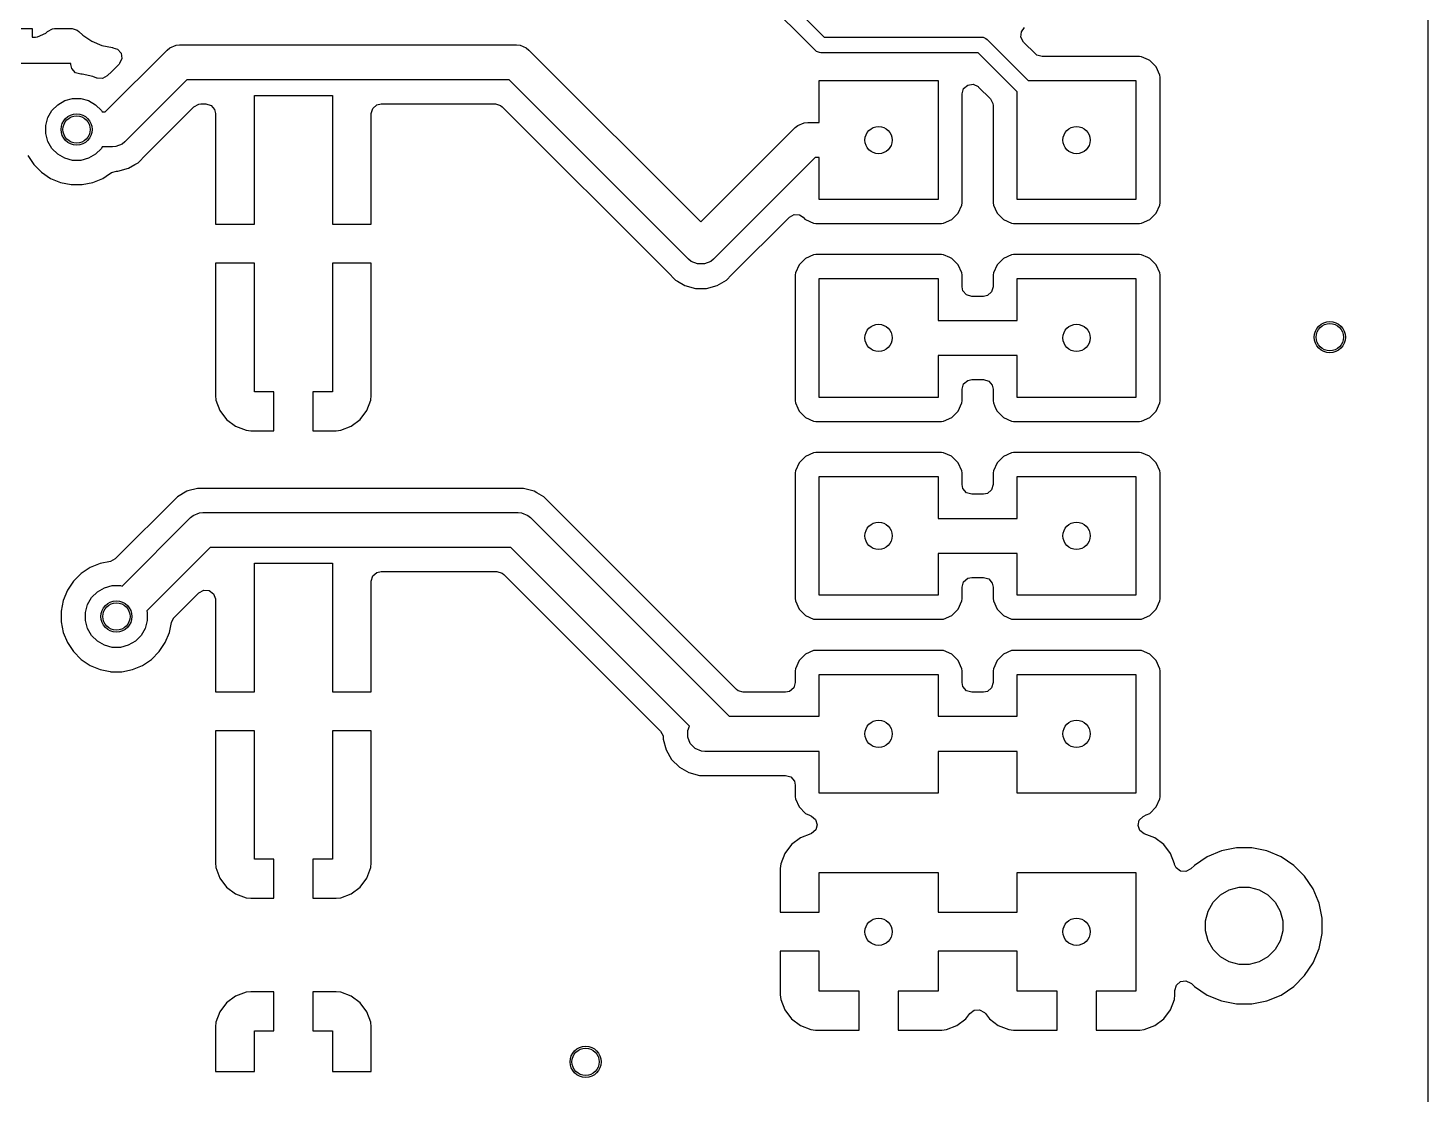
# Model space of a CAD drawing. Header units: inches. Extents: x 0.23 to 2.97, y 0.23 to 1.77.
# Drawn here: x 2.263 to 2.97, y 0.548 to 1.087 of the extents above; entities that cross this region are included whole.
import ezdxf

# ---------------------------------------------------------------- set-up
doc = ezdxf.new("R2010")
doc.units = ezdxf.units.IN
doc.header["$MEASUREMENT"] = 0
doc.layers.add('BLACK', color=250, linetype='CONTINUOUS')

msp = doc.modelspace()

# ---------------------------------------------------------------- linework, layer by layer
at = {"layer": 'BLACK', "linetype": 'CONTINUOUS'}
for p, q in [((2.97045, 1.60134), (2.97045, 0.236)), ((2.63507, 1.11223), (2.66541, 1.08189)), ((2.661, 1.07517), (2.63065, 1.10551)), ((2.20713, 1.08625), (2.2652, 1.08625)), ((2.2652, 1.08625), (2.2652, 1.08197)), ((2.26803, 1.08209), (2.27218, 1.08393)), ((2.27218, 1.08393), (2.27307, 1.08482)), ((2.27307, 1.08482), (2.27549, 1.08613)), ((2.27549, 1.08613), (2.27652, 1.08625)), ((2.27652, 1.08625), (2.28544, 1.08625)), ((2.28544, 1.08625), (2.28808, 1.08547)), ((2.28808, 1.08547), (2.28889, 1.08482)), ((2.28889, 1.08482), (2.29082, 1.08289)), ((2.29082, 1.08289), (2.29082, 1.08289)), ((2.29082, 1.08289), (2.29539, 1.07983)), ((2.76482, 1.08186), (2.76502, 1.0846)), ((2.76502, 1.0846), (2.76666, 1.0868)), ((2.2652, 1.08197), (2.26701, 1.08197)), ((2.26701, 1.08197), (2.26803, 1.08209)), ((2.26701, 1.08197), (2.26701, 1.08197)), ((2.29539, 1.07983), (2.29539, 1.07983)), ((2.29539, 1.07983), (2.29539, 1.07983)), ((2.29539, 1.07983), (2.30046, 1.07773)), ((2.30046, 1.07773), (2.30585, 1.07666)), ((2.30217, 1.04412), (2.33345, 1.0754)), ((2.30585, 1.07666), (2.30585, 1.07666)), ((2.30585, 1.07666), (2.30609, 1.07664)), ((2.30609, 1.07664), (2.30608, 1.07656)), ((2.30608, 1.07656), (2.30839, 1.07588)), ((2.30839, 1.07588), (2.31019, 1.07381)), ((2.33345, 1.0754), (2.33479, 1.0765)), ((2.33479, 1.0765), (2.33799, 1.07782)), ((2.33479, 1.0765), (2.33479, 1.0765)), ((2.33799, 1.07782), (2.33971, 1.07799)), ((2.33971, 1.07799), (2.51, 1.07799)), ((2.51, 1.07799), (2.51173, 1.07782)), ((2.51173, 1.07782), (2.51173, 1.07782)), ((2.51173, 1.07782), (2.51492, 1.0765)), ((2.51492, 1.0765), (2.51626, 1.0754)), ((2.51626, 1.0754), (2.60315, 0.98851)), ((2.66159, 1.07468), (2.661, 1.07517)), ((2.66541, 1.08189), (2.74488, 1.08189)), ((2.74488, 1.08189), (2.74565, 1.08181)), ((2.74565, 1.08181), (2.74707, 1.08123)), ((2.74707, 1.08123), (2.74767, 1.08074)), ((2.74767, 1.08074), (2.76848, 1.05992)), ((2.76614, 1.07944), (2.76482, 1.08186)), ((2.77208, 1.0735), (2.76614, 1.07944)), ((2.28488, 1.06853), (2.24502, 1.06853)), ((2.28488, 1.06804), (2.28488, 1.06853)), ((2.28532, 1.06601), (2.28488, 1.06804)), ((2.3092, 1.06833), (2.30543, 1.06455)), ((2.30944, 1.06858), (2.3092, 1.06833)), ((2.31058, 1.07108), (2.30944, 1.06858)), ((2.31019, 1.07381), (2.31058, 1.07108)), ((2.66301, 1.07409), (2.66159, 1.07468)), ((2.66378, 1.07402), (2.66301, 1.07409)), ((2.74325, 1.07402), (2.66378, 1.07402)), ((2.76291, 1.05435), (2.74325, 1.07402)), ((2.77289, 1.07284), (2.77208, 1.0735)), ((2.77553, 1.07207), (2.77289, 1.07284)), ((2.82473, 1.07207), (2.77553, 1.07207)), ((2.82574, 1.07195), (2.82473, 1.07207)), ((2.82473, 1.07207), (2.82473, 1.07207)), ((2.82922, 1.07041), (2.82574, 1.07195)), ((2.82574, 1.07195), (2.82574, 1.07195)), ((2.8299, 1.07011), (2.82922, 1.07041)), ((2.83311, 1.0669), (2.8299, 1.07011)), ((2.28713, 1.06393), (2.28532, 1.06601)), ((2.28977, 1.06316), (2.28713, 1.06393)), ((2.29048, 1.06316), (2.28977, 1.06316)), ((2.29587, 1.06208), (2.29048, 1.06316)), ((2.29048, 1.06316), (2.29048, 1.06316)), ((2.29787, 1.06125), (2.29587, 1.06208)), ((2.29587, 1.06208), (2.29587, 1.06208)), ((2.29803, 1.06119), (2.29787, 1.06125)), ((2.30078, 1.061), (2.29803, 1.06119)), ((2.30319, 1.06231), (2.30078, 1.061)), ((2.30543, 1.06455), (2.30319, 1.06231)), ((2.83494, 1.06275), (2.83311, 1.0669)), ((2.83506, 1.06173), (2.83494, 1.06275)), ((2.83506, 0.99811), (2.83506, 1.06173)), ((2.34338, 1.06028), (2.31211, 1.029)), ((2.50633, 1.06028), (2.34338, 1.06028)), ((2.59689, 0.96972), (2.50633, 1.06028)), ((2.66291, 1.03878), (2.66291, 1.05992)), ((2.66291, 1.05992), (2.72291, 1.05992)), ((2.72291, 1.05992), (2.72291, 0.99992)), ((2.73506, 1.05325), (2.73583, 1.05588)), ((2.73583, 1.05588), (2.73791, 1.05769)), ((2.73791, 1.05769), (2.74064, 1.05808)), ((2.74064, 1.05808), (2.74314, 1.05693)), ((2.74314, 1.05693), (2.74339, 1.0567)), ((2.74339, 1.0567), (2.74934, 1.05075)), ((2.76291, 0.99992), (2.76291, 1.05435)), ((2.76848, 1.05992), (2.82291, 1.05992)), ((2.82291, 1.05992), (2.82291, 0.99992)), ((2.27524, 1.04485), (2.27815, 1.04776)), ((2.27815, 1.04776), (2.28171, 1.04981)), ((2.28171, 1.04981), (2.28568, 1.05088)), ((2.28568, 1.05088), (2.28979, 1.05088)), ((2.28979, 1.05088), (2.29376, 1.04981)), ((2.29376, 1.04981), (2.29732, 1.04776)), ((2.29732, 1.04776), (2.30023, 1.04485)), ((2.34698, 1.0467), (2.3494, 1.04802)), ((2.3494, 1.04802), (2.35044, 1.04813)), ((2.35044, 1.04813), (2.35299, 1.04813)), ((2.35299, 1.04813), (2.35563, 1.04735)), ((2.35563, 1.04735), (2.35743, 1.04528)), ((2.37756, 0.9874), (2.37756, 1.05236)), ((2.37756, 1.05236), (2.41693, 1.05236)), ((2.41693, 1.05236), (2.41693, 0.9874)), ((2.43739, 1.04589), (2.43947, 1.04769)), ((2.43947, 1.04769), (2.4415, 1.04813)), ((2.4415, 1.04813), (2.49928, 1.04813)), ((2.49928, 1.04813), (2.50192, 1.04735)), ((2.50192, 1.04735), (2.50273, 1.0467)), ((2.73506, 0.99811), (2.73506, 1.05325)), ((2.74934, 1.05075), (2.75066, 1.04834)), ((2.75066, 1.04834), (2.75077, 1.0473)), ((2.75077, 1.0473), (2.75077, 0.99811)), ((2.27212, 1.03732), (2.27318, 1.04129)), ((2.27318, 1.04129), (2.27524, 1.04485)), ((2.30023, 1.04485), (2.30065, 1.04412)), ((2.30065, 1.04412), (2.30217, 1.04412)), ((2.32305, 1.02277), (2.34698, 1.0467)), ((2.35743, 1.04528), (2.35787, 1.04325)), ((2.35787, 1.04325), (2.35787, 0.9874)), ((2.43661, 1.04325), (2.43739, 1.04589)), ((2.43661, 0.9874), (2.43661, 1.04325)), ((2.50273, 1.0467), (2.58634, 0.96309)), ((2.27212, 1.03321), (2.27212, 1.03732)), ((2.27318, 1.02924), (2.27212, 1.03321)), ((2.60315, 0.98851), (2.65082, 1.03618)), ((2.65082, 1.03618), (2.65217, 1.03729)), ((2.65217, 1.03729), (2.65536, 1.03861)), ((2.65536, 1.03861), (2.65709, 1.03878)), ((2.65709, 1.03878), (2.66291, 1.03878)), ((2.27524, 1.02568), (2.27318, 1.02924)), ((2.27815, 1.02277), (2.27524, 1.02568)), ((2.30023, 1.02568), (2.29732, 1.02277)), ((2.30065, 1.0264), (2.30023, 1.02568)), ((2.30584, 1.0264), (2.30065, 1.0264)), ((2.30757, 1.02657), (2.30584, 1.0264)), ((2.31076, 1.0279), (2.30757, 1.02657)), ((2.30757, 1.02657), (2.30757, 1.02657)), ((2.31211, 1.029), (2.31076, 1.0279)), ((2.26301, 1.02205), (2.26607, 1.01748)), ((2.28171, 1.02071), (2.27815, 1.02277)), ((2.28568, 1.01965), (2.28171, 1.02071)), ((2.28979, 1.01965), (2.28568, 1.01965)), ((2.29376, 1.02071), (2.28979, 1.01965)), ((2.29732, 1.02277), (2.29376, 1.02071)), ((2.31874, 1.01845), (2.32265, 1.02237)), ((2.32265, 1.02237), (2.32305, 1.02277)), ((2.32265, 1.02237), (2.32265, 1.02237)), ((2.32305, 1.02277), (2.32305, 1.02277)), ((2.66076, 1.02106), (2.60941, 0.96972)), ((2.66291, 1.02106), (2.66076, 1.02106)), ((2.66291, 0.99992), (2.66291, 1.02106)), ((2.26607, 1.01748), (2.26607, 1.01748)), ((2.26607, 1.01748), (2.26995, 1.0136)), ((2.26995, 1.0136), (2.26995, 1.0136)), ((2.26995, 1.0136), (2.27452, 1.01054)), ((2.30095, 1.01054), (2.30268, 1.0117)), ((2.30268, 1.0117), (2.30527, 1.01344)), ((2.30527, 1.01344), (2.3079, 1.01426)), ((2.3079, 1.01426), (2.30799, 1.01426)), ((2.30799, 1.01426), (2.30861, 1.01426)), ((2.30861, 1.01426), (2.31395, 1.01569)), ((2.30861, 1.01426), (2.30861, 1.01426)), ((2.31395, 1.01569), (2.31705, 1.01748)), ((2.31705, 1.01748), (2.31874, 1.01845)), ((2.27452, 1.01054), (2.27452, 1.01054)), ((2.27452, 1.01054), (2.27452, 1.01054)), ((2.27452, 1.01054), (2.2796, 1.00844)), ((2.2796, 1.00844), (2.28499, 1.00737)), ((2.28499, 1.00737), (2.28499, 1.00737)), ((2.28499, 1.00737), (2.28499, 1.00737)), ((2.28499, 1.00737), (2.29048, 1.00737)), ((2.29048, 1.00737), (2.29587, 1.00844)), ((2.29048, 1.00737), (2.29048, 1.00737)), ((2.29587, 1.00844), (2.30095, 1.01054)), ((2.72291, 0.99992), (2.66291, 0.99992)), ((2.73494, 0.99709), (2.73506, 0.99811)), ((2.75077, 0.99811), (2.75089, 0.99709)), ((2.82291, 0.99992), (2.76291, 0.99992)), ((2.83494, 0.99709), (2.83506, 0.99811)), ((2.6186, 0.96173), (2.64781, 0.99094)), ((2.64781, 0.99094), (2.65023, 0.99226)), ((2.65023, 0.99226), (2.65297, 0.99206)), ((2.65297, 0.99206), (2.65472, 0.99094)), ((2.65472, 0.99094), (2.65564, 0.99001)), ((2.7299, 0.98973), (2.73311, 0.99294)), ((2.73311, 0.99294), (2.73494, 0.99709)), ((2.75089, 0.99709), (2.75176, 0.99512)), ((2.75176, 0.99512), (2.75272, 0.99294)), ((2.75272, 0.99294), (2.75593, 0.98973)), ((2.8299, 0.98973), (2.83311, 0.99294)), ((2.83311, 0.99294), (2.83494, 0.99709)), ((2.35787, 0.9874), (2.37756, 0.9874)), ((2.41693, 0.9874), (2.43661, 0.9874)), ((2.65564, 0.99001), (2.65593, 0.98973)), ((2.65593, 0.98973), (2.66008, 0.98789)), ((2.66008, 0.98789), (2.66008, 0.98789)), ((2.66008, 0.98789), (2.66008, 0.98789)), ((2.66008, 0.98789), (2.6611, 0.98778)), ((2.6611, 0.98778), (2.6611, 0.98778)), ((2.6611, 0.98778), (2.72473, 0.98778)), ((2.72473, 0.98778), (2.72574, 0.98789)), ((2.72473, 0.98778), (2.72473, 0.98778)), ((2.72574, 0.98789), (2.7299, 0.98973)), ((2.75593, 0.98973), (2.76008, 0.98789)), ((2.76008, 0.98789), (2.76008, 0.98789)), ((2.76008, 0.98789), (2.76008, 0.98789)), ((2.76008, 0.98789), (2.7611, 0.98778)), ((2.7611, 0.98778), (2.7611, 0.98778)), ((2.7611, 0.98778), (2.82473, 0.98778)), ((2.82473, 0.98778), (2.82574, 0.98789)), ((2.82473, 0.98778), (2.82473, 0.98778)), ((2.82574, 0.98789), (2.8299, 0.98973)), ((2.59823, 0.96862), (2.59689, 0.96972)), ((2.60941, 0.96972), (2.60807, 0.96862)), ((2.65593, 0.97011), (2.65272, 0.9669)), ((2.66008, 0.97195), (2.65593, 0.97011)), ((2.6611, 0.97207), (2.66008, 0.97195)), ((2.72473, 0.97207), (2.6611, 0.97207)), ((2.6611, 0.97207), (2.6611, 0.97207)), ((2.72574, 0.97195), (2.72473, 0.97207)), ((2.72473, 0.97207), (2.72473, 0.97207)), ((2.72894, 0.97054), (2.72574, 0.97195)), ((2.72574, 0.97195), (2.72574, 0.97195)), ((2.7299, 0.97011), (2.72894, 0.97054)), ((2.73311, 0.9669), (2.7299, 0.97011)), ((2.75593, 0.97011), (2.75272, 0.9669)), ((2.76008, 0.97195), (2.75593, 0.97011)), ((2.7611, 0.97207), (2.76008, 0.97195)), ((2.82473, 0.97207), (2.7611, 0.97207)), ((2.7611, 0.97207), (2.7611, 0.97207)), ((2.82574, 0.97195), (2.82473, 0.97207)), ((2.82473, 0.97207), (2.82473, 0.97207)), ((2.82894, 0.97054), (2.82574, 0.97195)), ((2.82574, 0.97195), (2.82574, 0.97195)), ((2.8299, 0.97011), (2.82894, 0.97054)), ((2.83311, 0.9669), (2.8299, 0.97011)), ((2.37756, 0.96772), (2.35787, 0.96772)), ((2.35787, 0.96772), (2.35787, 0.90087)), ((2.37756, 0.90276), (2.37756, 0.96772)), ((2.43661, 0.96772), (2.41693, 0.96772)), ((2.41693, 0.96772), (2.41693, 0.90276)), ((2.43661, 0.90087), (2.43661, 0.96772)), ((2.58634, 0.96309), (2.59025, 0.95918)), ((2.60142, 0.9673), (2.59823, 0.96862)), ((2.59823, 0.96862), (2.59823, 0.96862)), ((2.60488, 0.9673), (2.60142, 0.9673)), ((2.60807, 0.96862), (2.60488, 0.9673)), ((2.65089, 0.96275), (2.65077, 0.96173)), ((2.65272, 0.9669), (2.65089, 0.96275)), ((2.73494, 0.96275), (2.73311, 0.9669)), ((2.73506, 0.96173), (2.73494, 0.96275)), ((2.75089, 0.96275), (2.75077, 0.96173)), ((2.75272, 0.9669), (2.75089, 0.96275)), ((2.83494, 0.96275), (2.83311, 0.9669)), ((2.83506, 0.96173), (2.83494, 0.96275)), ((2.59025, 0.95918), (2.59137, 0.95853)), ((2.59137, 0.95853), (2.59504, 0.95641)), ((2.59504, 0.95641), (2.60038, 0.95498)), ((2.60038, 0.95498), (2.60038, 0.95498)), ((2.60038, 0.95498), (2.60591, 0.95498)), ((2.60591, 0.95498), (2.61126, 0.95641)), ((2.60591, 0.95498), (2.60591, 0.95498)), ((2.61126, 0.95641), (2.61605, 0.95918)), ((2.61605, 0.95918), (2.6186, 0.96173)), ((2.65077, 0.96173), (2.65077, 0.89811)), ((2.66291, 0.89992), (2.66291, 0.95992)), ((2.66291, 0.95992), (2.72291, 0.95992)), ((2.72291, 0.95992), (2.72291, 0.93878)), ((2.73506, 0.95581), (2.73506, 0.96173)), ((2.73506, 0.96173), (2.73506, 0.96173)), ((2.7355, 0.95378), (2.73506, 0.95581)), ((2.75077, 0.95581), (2.74999, 0.95317)), ((2.75077, 0.96173), (2.75077, 0.95581)), ((2.76291, 0.93878), (2.76291, 0.95992)), ((2.76291, 0.95992), (2.82291, 0.95992)), ((2.82291, 0.95992), (2.82291, 0.89992)), ((2.83506, 0.89811), (2.83506, 0.96173)), ((2.7373, 0.9517), (2.7355, 0.95378)), ((2.73994, 0.95093), (2.7373, 0.9517)), ((2.74589, 0.95093), (2.73994, 0.95093)), ((2.74791, 0.95137), (2.74589, 0.95093)), ((2.74999, 0.95317), (2.74791, 0.95137)), ((2.72291, 0.93878), (2.76291, 0.93878)), ((2.76291, 0.92106), (2.72291, 0.92106)), ((2.72291, 0.92106), (2.72291, 0.89992)), ((2.76291, 0.89992), (2.76291, 0.92106)), ((2.73506, 0.90404), (2.73583, 0.90667)), ((2.73583, 0.90667), (2.73791, 0.90848)), ((2.73791, 0.90848), (2.73994, 0.90892)), ((2.73994, 0.90892), (2.74589, 0.90892)), ((2.74589, 0.90892), (2.74853, 0.90814)), ((2.74853, 0.90814), (2.75033, 0.90606)), ((2.75033, 0.90606), (2.75077, 0.90404)), ((2.35787, 0.90087), (2.35813, 0.89853)), ((2.35813, 0.89853), (2.35813, 0.89853)), ((2.35813, 0.89853), (2.3601, 0.89322)), ((2.3874, 0.90276), (2.37756, 0.90276)), ((2.3874, 0.88307), (2.3874, 0.90276)), ((2.41693, 0.90276), (2.40709, 0.90276)), ((2.40709, 0.90276), (2.40709, 0.88307)), ((2.43438, 0.89322), (2.43636, 0.89853)), ((2.43636, 0.89853), (2.43661, 0.90087)), ((2.43636, 0.89853), (2.43636, 0.89853)), ((2.43661, 0.90087), (2.43661, 0.90087)), ((2.72291, 0.89992), (2.66291, 0.89992)), ((2.73506, 0.89811), (2.73506, 0.90404)), ((2.75077, 0.90404), (2.75077, 0.89811)), ((2.82291, 0.89992), (2.76291, 0.89992)), ((2.3601, 0.89322), (2.3601, 0.89322)), ((2.3601, 0.89322), (2.3635, 0.88869)), ((2.43099, 0.88869), (2.43438, 0.89322)), ((2.43438, 0.89322), (2.43438, 0.89322)), ((2.65077, 0.89811), (2.65089, 0.89709)), ((2.65089, 0.89709), (2.65202, 0.89452)), ((2.65202, 0.89452), (2.65272, 0.89294)), ((2.65272, 0.89294), (2.65593, 0.88973)), ((2.7299, 0.88973), (2.73311, 0.89294)), ((2.73311, 0.89294), (2.73494, 0.89709)), ((2.73494, 0.89709), (2.73506, 0.89811)), ((2.75077, 0.89811), (2.75089, 0.89709)), ((2.75089, 0.89709), (2.75202, 0.89452)), ((2.75202, 0.89452), (2.75272, 0.89294)), ((2.75272, 0.89294), (2.75593, 0.88973)), ((2.8299, 0.88973), (2.83311, 0.89294)), ((2.83311, 0.89294), (2.83494, 0.89709)), ((2.83494, 0.89709), (2.83506, 0.89811)), ((2.3635, 0.88869), (2.3635, 0.88869)), ((2.3635, 0.88869), (2.36803, 0.8853)), ((2.36803, 0.8853), (2.36803, 0.8853)), ((2.36803, 0.8853), (2.37333, 0.88332)), ((2.42116, 0.88332), (2.42646, 0.8853)), ((2.42646, 0.8853), (2.43099, 0.88869)), ((2.42646, 0.8853), (2.42646, 0.8853)), ((2.43099, 0.88869), (2.43099, 0.88869)), ((2.65593, 0.88973), (2.66008, 0.88789)), ((2.66008, 0.88789), (2.66008, 0.88789)), ((2.66008, 0.88789), (2.66008, 0.88789)), ((2.66008, 0.88789), (2.6611, 0.88778)), ((2.6611, 0.88778), (2.6611, 0.88778)), ((2.6611, 0.88778), (2.72473, 0.88778)), ((2.72473, 0.88778), (2.72574, 0.88789)), ((2.72473, 0.88778), (2.72473, 0.88778)), ((2.72574, 0.88789), (2.7299, 0.88973)), ((2.75593, 0.88973), (2.76008, 0.88789)), ((2.76008, 0.88789), (2.76008, 0.88789)), ((2.76008, 0.88789), (2.76008, 0.88789)), ((2.76008, 0.88789), (2.7611, 0.88778)), ((2.7611, 0.88778), (2.7611, 0.88778)), ((2.7611, 0.88778), (2.82473, 0.88778)), ((2.82473, 0.88778), (2.82574, 0.88789)), ((2.82473, 0.88778), (2.82473, 0.88778)), ((2.82574, 0.88789), (2.8299, 0.88973)), ((2.37333, 0.88332), (2.37333, 0.88332)), ((2.37333, 0.88332), (2.37568, 0.88307)), ((2.37568, 0.88307), (2.37568, 0.88307)), ((2.37568, 0.88307), (2.3874, 0.88307)), ((2.40709, 0.88307), (2.41881, 0.88307)), ((2.41881, 0.88307), (2.42116, 0.88332)), ((2.41881, 0.88307), (2.41881, 0.88307)), ((2.42116, 0.88332), (2.42116, 0.88332)), ((2.65593, 0.87011), (2.65272, 0.8669)), ((2.66008, 0.87195), (2.65593, 0.87011)), ((2.6611, 0.87207), (2.66008, 0.87195)), ((2.72473, 0.87207), (2.6611, 0.87207)), ((2.6611, 0.87207), (2.6611, 0.87207)), ((2.72574, 0.87195), (2.72473, 0.87207)), ((2.72473, 0.87207), (2.72473, 0.87207)), ((2.72971, 0.8702), (2.72574, 0.87195)), ((2.72574, 0.87195), (2.72574, 0.87195)), ((2.7299, 0.87011), (2.72971, 0.8702)), ((2.73311, 0.8669), (2.7299, 0.87011)), ((2.75593, 0.87011), (2.75272, 0.8669)), ((2.76008, 0.87195), (2.75593, 0.87011)), ((2.7611, 0.87207), (2.76008, 0.87195)), ((2.82473, 0.87207), (2.7611, 0.87207)), ((2.7611, 0.87207), (2.7611, 0.87207)), ((2.82574, 0.87195), (2.82473, 0.87207)), ((2.82473, 0.87207), (2.82473, 0.87207)), ((2.82971, 0.8702), (2.82574, 0.87195)), ((2.82574, 0.87195), (2.82574, 0.87195)), ((2.8299, 0.87011), (2.82971, 0.8702)), ((2.83311, 0.8669), (2.8299, 0.87011)), ((2.65272, 0.8669), (2.65089, 0.86275)), ((2.73494, 0.86275), (2.73311, 0.8669)), ((2.75272, 0.8669), (2.75089, 0.86275)), ((2.83494, 0.86275), (2.83311, 0.8669)), ((2.65089, 0.86275), (2.65077, 0.86173)), ((2.65077, 0.86173), (2.65077, 0.79811)), ((2.66291, 0.79992), (2.66291, 0.85992)), ((2.66291, 0.85992), (2.72291, 0.85992)), ((2.72291, 0.85992), (2.72291, 0.83878)), ((2.73506, 0.86173), (2.73494, 0.86275)), ((2.73506, 0.85581), (2.73506, 0.86173)), ((2.73506, 0.86173), (2.73506, 0.86173)), ((2.75089, 0.86275), (2.75077, 0.86173)), ((2.75077, 0.86173), (2.75077, 0.85581)), ((2.76291, 0.83878), (2.76291, 0.85992)), ((2.76291, 0.85992), (2.82291, 0.85992)), ((2.82291, 0.85992), (2.82291, 0.79992)), ((2.83506, 0.86173), (2.83494, 0.86275)), ((2.83506, 0.79811), (2.83506, 0.86173)), ((2.33863, 0.84972), (2.30728, 0.81837)), ((2.34342, 0.85249), (2.33863, 0.84972)), ((2.33863, 0.84972), (2.33863, 0.84972)), ((2.34388, 0.85261), (2.34342, 0.85249)), ((2.34342, 0.85249), (2.34342, 0.85249)), ((2.34876, 0.85392), (2.34388, 0.85261)), ((2.34388, 0.85261), (2.34388, 0.85261)), ((2.35429, 0.85392), (2.34876, 0.85392)), ((2.35459, 0.85392), (2.35429, 0.85392)), ((2.50772, 0.85392), (2.35459, 0.85392)), ((2.35459, 0.85392), (2.35459, 0.85392)), ((2.50802, 0.85392), (2.50772, 0.85392)), ((2.50772, 0.85392), (2.50772, 0.85392)), ((2.51355, 0.85392), (2.50802, 0.85392)), ((2.51622, 0.8532), (2.51355, 0.85392)), ((2.51889, 0.85249), (2.51622, 0.8532)), ((2.52021, 0.85172), (2.51889, 0.85249)), ((2.51889, 0.85249), (2.51889, 0.85249)), ((2.52021, 0.85172), (2.52021, 0.85172)), ((2.52368, 0.84972), (2.52021, 0.85172)), ((2.52787, 0.84553), (2.52368, 0.84972)), ((2.52368, 0.84972), (2.52368, 0.84972)), ((2.7355, 0.85378), (2.73506, 0.85581)), ((2.7373, 0.8517), (2.7355, 0.85378)), ((2.73994, 0.85093), (2.7373, 0.8517)), ((2.74589, 0.85093), (2.73994, 0.85093)), ((2.74791, 0.85137), (2.74589, 0.85093)), ((2.74999, 0.85317), (2.74791, 0.85137)), ((2.75077, 0.85581), (2.74999, 0.85317)), ((2.3498, 0.8416), (2.35153, 0.84177)), ((2.35153, 0.84177), (2.51079, 0.84177)), ((2.51079, 0.84177), (2.51252, 0.8416)), ((2.62105, 0.75236), (2.52787, 0.84553)), ((2.52787, 0.84553), (2.52787, 0.84553)), ((2.31068, 0.80459), (2.34526, 0.83918)), ((2.34526, 0.83918), (2.3466, 0.84028)), ((2.3466, 0.84028), (2.3498, 0.8416)), ((2.3498, 0.8416), (2.3498, 0.8416)), ((2.51252, 0.8416), (2.51252, 0.8416)), ((2.51252, 0.8416), (2.51571, 0.84028)), ((2.51571, 0.84028), (2.51705, 0.83918)), ((2.51705, 0.83918), (2.61745, 0.73878)), ((2.72291, 0.83878), (2.76291, 0.83878)), ((2.35519, 0.82406), (2.32321, 0.79207)), ((2.50712, 0.82406), (2.35519, 0.82406)), ((2.59734, 0.73384), (2.50712, 0.82406)), ((2.76291, 0.82106), (2.72291, 0.82106)), ((2.72291, 0.82106), (2.72291, 0.79992)), ((2.76291, 0.79992), (2.76291, 0.82106)), ((2.2946, 0.81392), (2.29003, 0.81087)), ((2.29968, 0.81602), (2.2946, 0.81392)), ((2.2946, 0.81392), (2.2946, 0.81392)), ((2.30478, 0.81704), (2.29968, 0.81602)), ((2.29968, 0.81602), (2.29968, 0.81602)), ((2.30487, 0.81705), (2.30478, 0.81704)), ((2.30728, 0.81837), (2.30487, 0.81705)), ((2.37756, 0.75118), (2.37756, 0.81614)), ((2.37756, 0.81614), (2.41693, 0.81614)), ((2.41693, 0.81614), (2.41693, 0.75118)), ((2.28614, 0.80698), (2.28309, 0.80241)), ((2.28615, 0.80698), (2.28614, 0.80698)), ((2.29003, 0.81087), (2.28615, 0.80698)), ((2.29003, 0.81087), (2.29003, 0.81087)), ((2.43661, 0.80703), (2.43739, 0.80967)), ((2.43661, 0.75118), (2.43661, 0.80703)), ((2.43739, 0.80967), (2.43947, 0.81147)), ((2.43947, 0.81147), (2.4415, 0.81191)), ((2.4415, 0.81191), (2.50007, 0.81191)), ((2.50007, 0.81191), (2.5027, 0.81113)), ((2.5027, 0.81113), (2.50352, 0.81048)), ((2.50352, 0.81048), (2.58268, 0.73131)), ((2.73506, 0.80404), (2.73583, 0.80667)), ((2.73583, 0.80667), (2.73791, 0.80848)), ((2.73791, 0.80848), (2.73994, 0.80892)), ((2.73994, 0.80892), (2.74589, 0.80892)), ((2.74589, 0.80892), (2.74853, 0.80814)), ((2.74853, 0.80814), (2.75033, 0.80606)), ((2.28309, 0.80241), (2.28099, 0.79734)), ((2.28309, 0.80241), (2.28309, 0.80241)), ((2.29532, 0.79879), (2.29822, 0.80169)), ((2.29822, 0.80169), (2.30178, 0.80375)), ((2.30178, 0.80375), (2.30576, 0.80481)), ((2.30576, 0.80481), (2.30987, 0.80481)), ((2.30987, 0.80481), (2.31068, 0.80459)), ((2.33698, 0.78867), (2.34954, 0.80122)), ((2.34954, 0.80122), (2.35195, 0.80254)), ((2.35195, 0.80254), (2.3547, 0.80235)), ((2.3547, 0.80235), (2.3569, 0.8007)), ((2.3569, 0.8007), (2.35786, 0.79812)), ((2.72291, 0.79992), (2.66291, 0.79992)), ((2.73506, 0.79811), (2.73506, 0.80404)), ((2.75033, 0.80606), (2.75077, 0.80404)), ((2.75077, 0.80404), (2.75077, 0.79811)), ((2.82291, 0.79992), (2.76291, 0.79992)), ((2.28099, 0.79734), (2.27992, 0.79195)), ((2.28099, 0.79734), (2.28099, 0.79734)), ((2.2922, 0.79125), (2.29326, 0.79523)), ((2.29326, 0.79523), (2.29532, 0.79879)), ((2.35786, 0.79812), (2.35787, 0.79777)), ((2.35787, 0.79777), (2.35787, 0.75118)), ((2.65077, 0.79811), (2.65086, 0.79734)), ((2.65086, 0.79734), (2.65089, 0.79709)), ((2.65089, 0.79709), (2.65272, 0.79294)), ((2.65272, 0.79294), (2.65593, 0.78973)), ((2.7299, 0.78973), (2.73311, 0.79294)), ((2.73311, 0.79294), (2.73494, 0.79709)), ((2.73494, 0.79709), (2.73506, 0.79811)), ((2.75077, 0.79811), (2.75086, 0.79734)), ((2.75086, 0.79734), (2.75089, 0.79709)), ((2.75089, 0.79709), (2.75272, 0.79294)), ((2.75272, 0.79294), (2.75593, 0.78973)), ((2.8299, 0.78973), (2.83311, 0.79294)), ((2.83311, 0.79294), (2.83494, 0.79709)), ((2.83494, 0.79709), (2.83506, 0.79811)), ((2.27992, 0.79195), (2.27992, 0.78645)), ((2.27992, 0.78645), (2.28099, 0.78106)), ((2.2922, 0.78714), (2.2922, 0.79125)), ((2.29326, 0.78317), (2.2922, 0.78714)), ((2.32342, 0.78714), (2.32236, 0.78317)), ((2.32321, 0.79207), (2.32342, 0.79125)), ((2.32342, 0.79125), (2.32342, 0.78714)), ((2.33463, 0.78106), (2.33565, 0.78617)), ((2.33565, 0.78617), (2.33692, 0.78861)), ((2.33692, 0.78861), (2.33698, 0.78867)), ((2.65593, 0.78973), (2.66008, 0.78789)), ((2.66008, 0.78789), (2.66008, 0.78789)), ((2.66008, 0.78789), (2.66008, 0.78789)), ((2.66008, 0.78789), (2.6611, 0.78778)), ((2.6611, 0.78778), (2.6611, 0.78778)), ((2.6611, 0.78778), (2.72473, 0.78778)), ((2.72473, 0.78778), (2.72574, 0.78789)), ((2.72473, 0.78778), (2.72473, 0.78778)), ((2.72574, 0.78789), (2.7299, 0.78973)), ((2.75593, 0.78973), (2.76008, 0.78789)), ((2.76008, 0.78789), (2.76008, 0.78789)), ((2.76008, 0.78789), (2.76008, 0.78789)), ((2.76008, 0.78789), (2.7611, 0.78778)), ((2.7611, 0.78778), (2.7611, 0.78778)), ((2.7611, 0.78778), (2.82473, 0.78778)), ((2.82473, 0.78778), (2.82574, 0.78789)), ((2.82473, 0.78778), (2.82473, 0.78778)), ((2.82574, 0.78789), (2.8299, 0.78973)), ((2.28099, 0.78106), (2.28099, 0.78106)), ((2.28099, 0.78106), (2.28309, 0.77599)), ((2.29532, 0.77961), (2.29326, 0.78317)), ((2.29822, 0.77671), (2.29532, 0.77961)), ((2.32031, 0.77961), (2.3174, 0.77671)), ((2.32236, 0.78317), (2.32031, 0.77961)), ((2.33253, 0.77599), (2.33463, 0.78106)), ((2.28309, 0.77599), (2.28309, 0.77599)), ((2.28309, 0.77599), (2.28614, 0.77142)), ((2.28614, 0.77142), (2.28615, 0.77142)), ((2.28615, 0.77142), (2.29003, 0.76753)), ((2.30178, 0.77465), (2.29822, 0.77671)), ((2.30576, 0.77359), (2.30178, 0.77465)), ((2.30987, 0.77359), (2.30576, 0.77359)), ((2.31384, 0.77465), (2.30987, 0.77359)), ((2.3174, 0.77671), (2.31384, 0.77465)), ((2.32559, 0.76753), (2.32948, 0.77142)), ((2.32948, 0.77142), (2.33253, 0.77599)), ((2.66008, 0.77195), (2.65593, 0.77011)), ((2.6611, 0.77207), (2.66008, 0.77195)), ((2.72473, 0.77207), (2.6611, 0.77207)), ((2.6611, 0.77207), (2.6611, 0.77207)), ((2.72574, 0.77195), (2.72473, 0.77207)), ((2.72473, 0.77207), (2.72473, 0.77207)), ((2.7299, 0.77011), (2.72574, 0.77195)), ((2.72574, 0.77195), (2.72574, 0.77195)), ((2.76008, 0.77195), (2.75593, 0.77011)), ((2.7611, 0.77207), (2.76008, 0.77195)), ((2.82473, 0.77207), (2.7611, 0.77207)), ((2.7611, 0.77207), (2.7611, 0.77207)), ((2.82574, 0.77195), (2.82473, 0.77207)), ((2.82473, 0.77207), (2.82473, 0.77207)), ((2.8299, 0.77011), (2.82574, 0.77195)), ((2.82574, 0.77195), (2.82574, 0.77195)), ((2.29003, 0.76753), (2.29003, 0.76753)), ((2.29003, 0.76753), (2.2946, 0.76448)), ((2.2946, 0.76448), (2.2946, 0.76448)), ((2.2946, 0.76448), (2.2946, 0.76448)), ((2.2946, 0.76448), (2.29968, 0.76238)), ((2.31595, 0.76238), (2.32102, 0.76448)), ((2.32102, 0.76448), (2.32559, 0.76753)), ((2.65272, 0.7669), (2.65089, 0.76275)), ((2.65593, 0.77011), (2.65272, 0.7669)), ((2.73311, 0.7669), (2.7299, 0.77011)), ((2.73494, 0.76275), (2.73311, 0.7669)), ((2.75272, 0.7669), (2.75089, 0.76275)), ((2.75593, 0.77011), (2.75272, 0.7669)), ((2.83311, 0.7669), (2.8299, 0.77011)), ((2.83494, 0.76275), (2.83311, 0.7669)), ((2.29968, 0.76238), (2.30472, 0.76137)), ((2.30472, 0.76137), (2.30506, 0.76131)), ((2.30506, 0.76131), (2.30506, 0.76131)), ((2.30506, 0.76131), (2.30506, 0.76131)), ((2.30506, 0.76131), (2.31056, 0.76131)), ((2.31056, 0.76131), (2.31595, 0.76238)), ((2.31056, 0.76131), (2.31056, 0.76131)), ((2.65089, 0.76275), (2.65077, 0.76173)), ((2.65077, 0.76173), (2.65077, 0.75581)), ((2.66291, 0.73878), (2.66291, 0.75992)), ((2.66291, 0.75992), (2.72291, 0.75992)), ((2.72291, 0.75992), (2.72291, 0.73878)), ((2.73506, 0.76173), (2.73494, 0.76275)), ((2.73506, 0.75581), (2.73506, 0.76173)), ((2.73506, 0.76173), (2.73506, 0.76173)), ((2.75089, 0.76275), (2.75077, 0.76173)), ((2.75077, 0.76173), (2.75077, 0.75581)), ((2.76291, 0.73878), (2.76291, 0.75992)), ((2.76291, 0.75992), (2.82291, 0.75992)), ((2.82291, 0.75992), (2.82291, 0.69992)), ((2.83506, 0.76173), (2.83494, 0.76275)), ((2.83506, 0.69811), (2.83506, 0.76173)), ((2.35787, 0.75118), (2.37756, 0.75118)), ((2.41693, 0.75118), (2.43661, 0.75118)), ((2.62186, 0.7517), (2.62105, 0.75236)), ((2.6245, 0.75093), (2.62186, 0.7517)), ((2.64589, 0.75093), (2.6245, 0.75093)), ((2.64791, 0.75137), (2.64589, 0.75093)), ((2.64999, 0.75317), (2.64791, 0.75137)), ((2.65077, 0.75581), (2.64999, 0.75317)), ((2.7355, 0.75378), (2.73506, 0.75581)), ((2.7373, 0.7517), (2.7355, 0.75378)), ((2.73994, 0.75093), (2.7373, 0.7517)), ((2.74589, 0.75093), (2.73994, 0.75093)), ((2.74791, 0.75137), (2.74589, 0.75093)), ((2.74999, 0.75317), (2.74791, 0.75137)), ((2.75077, 0.75581), (2.74999, 0.75317)), ((2.61745, 0.73878), (2.66291, 0.73878)), ((2.72291, 0.73878), (2.76291, 0.73878)), ((2.37756, 0.7315), (2.35787, 0.7315)), ((2.35787, 0.7315), (2.35787, 0.66465)), ((2.37756, 0.66654), (2.37756, 0.7315)), ((2.43661, 0.7315), (2.41693, 0.7315)), ((2.41693, 0.7315), (2.41693, 0.66654)), ((2.43661, 0.66465), (2.43661, 0.7315)), ((2.58268, 0.73131), (2.584, 0.7289)), ((2.584, 0.7289), (2.58411, 0.72786)), ((2.59643, 0.73165), (2.59734, 0.73384)), ((2.59643, 0.72819), (2.59643, 0.73165)), ((2.58411, 0.72786), (2.58411, 0.72716)), ((2.58411, 0.72716), (2.58555, 0.72181)), ((2.58555, 0.72181), (2.58831, 0.71702)), ((2.59775, 0.725), (2.59643, 0.72819)), ((2.6002, 0.72256), (2.59775, 0.725)), ((2.60339, 0.72123), (2.6002, 0.72256)), ((2.58831, 0.71702), (2.59222, 0.71311)), ((2.60512, 0.72106), (2.60339, 0.72123)), ((2.61378, 0.72106), (2.60512, 0.72106)), ((2.66291, 0.72106), (2.61378, 0.72106)), ((2.66291, 0.69992), (2.66291, 0.72106)), ((2.76291, 0.72106), (2.72291, 0.72106)), ((2.72291, 0.72106), (2.72291, 0.69992)), ((2.76291, 0.69992), (2.76291, 0.72106)), ((2.59222, 0.71311), (2.59701, 0.71035)), ((2.59701, 0.71035), (2.60235, 0.70892)), ((2.60235, 0.70892), (2.61071, 0.70892)), ((2.61071, 0.70892), (2.61072, 0.70892)), ((2.61072, 0.70892), (2.61101, 0.70892)), ((2.61101, 0.70892), (2.61684, 0.70892)), ((2.61684, 0.70892), (2.61684, 0.70892)), ((2.61684, 0.70892), (2.64589, 0.70892)), ((2.64589, 0.70892), (2.64853, 0.70814)), ((2.64853, 0.70814), (2.65033, 0.70606)), ((2.65033, 0.70606), (2.65077, 0.70404)), ((2.65077, 0.70404), (2.65077, 0.69811)), ((2.65077, 0.69811), (2.65089, 0.69709)), ((2.65089, 0.69709), (2.65272, 0.69294)), ((2.72291, 0.69992), (2.66291, 0.69992)), ((2.82291, 0.69992), (2.76291, 0.69992)), ((2.83311, 0.69294), (2.83494, 0.69709)), ((2.83494, 0.69709), (2.83506, 0.69811)), ((2.65272, 0.69294), (2.65593, 0.68973)), ((2.65593, 0.68973), (2.65791, 0.68885)), ((2.65791, 0.68885), (2.65895, 0.68839)), ((2.65895, 0.68839), (2.66105, 0.68662)), ((2.66105, 0.68662), (2.66186, 0.68399)), ((2.82398, 0.68358), (2.82456, 0.68627)), ((2.82456, 0.68627), (2.82651, 0.68821)), ((2.82651, 0.68821), (2.82688, 0.68839)), ((2.82688, 0.68839), (2.82808, 0.68893)), ((2.82808, 0.68893), (2.8299, 0.68973)), ((2.8299, 0.68973), (2.83311, 0.69294)), ((2.65868, 0.67935), (2.65338, 0.67738)), ((2.65906, 0.67951), (2.65868, 0.67935)), ((2.66112, 0.68134), (2.65906, 0.67951)), ((2.66186, 0.68399), (2.66112, 0.68134)), ((2.82494, 0.681), (2.82398, 0.68358)), ((2.82714, 0.67935), (2.82494, 0.681)), ((2.83244, 0.67738), (2.82714, 0.67935)), ((2.64885, 0.67398), (2.64546, 0.66945)), ((2.65338, 0.67738), (2.64885, 0.67398)), ((2.64885, 0.67398), (2.64885, 0.67398)), ((2.65338, 0.67738), (2.65338, 0.67738)), ((2.83698, 0.67398), (2.83244, 0.67738)), ((2.83244, 0.67738), (2.83244, 0.67738)), ((2.84037, 0.66945), (2.83698, 0.67398)), ((2.83698, 0.67398), (2.83698, 0.67398)), ((2.87366, 0.67225), (2.86605, 0.67073)), ((2.88142, 0.67225), (2.87366, 0.67225)), ((2.87366, 0.67225), (2.87366, 0.67225)), ((2.88903, 0.67073), (2.88142, 0.67225)), ((2.88142, 0.67225), (2.88142, 0.67225)), ((2.3874, 0.66654), (2.37756, 0.66654)), ((2.3874, 0.64685), (2.3874, 0.66654)), ((2.41693, 0.66654), (2.40709, 0.66654)), ((2.40709, 0.66654), (2.40709, 0.64685)), ((2.64546, 0.66945), (2.64348, 0.66415)), ((2.64546, 0.66945), (2.64546, 0.66945)), ((2.84235, 0.66415), (2.84037, 0.66945)), ((2.84037, 0.66945), (2.84037, 0.66945)), ((2.85888, 0.66776), (2.85243, 0.66345)), ((2.85889, 0.66777), (2.85888, 0.66776)), ((2.86605, 0.67073), (2.85889, 0.66777)), ((2.86605, 0.67073), (2.86605, 0.67073)), ((2.8962, 0.66777), (2.88903, 0.67073)), ((2.88903, 0.67073), (2.88903, 0.67073)), ((2.8962, 0.66776), (2.8962, 0.66777)), ((2.90265, 0.66345), (2.8962, 0.66776)), ((2.35787, 0.66465), (2.35813, 0.66231)), ((2.35813, 0.66231), (2.35813, 0.66231)), ((2.35813, 0.66231), (2.3601, 0.657)), ((2.43438, 0.657), (2.43636, 0.66231)), ((2.43636, 0.66231), (2.43661, 0.66465)), ((2.43636, 0.66231), (2.43636, 0.66231)), ((2.43661, 0.66465), (2.43661, 0.66465)), ((2.64348, 0.66415), (2.64323, 0.6618)), ((2.64323, 0.6618), (2.64323, 0.63976)), ((2.64348, 0.66415), (2.64348, 0.66415)), ((2.66291, 0.63976), (2.66291, 0.65992)), ((2.66291, 0.65992), (2.72291, 0.65992)), ((2.72291, 0.65992), (2.72291, 0.63976)), ((2.76291, 0.63976), (2.76291, 0.65992)), ((2.76291, 0.65992), (2.82291, 0.65992)), ((2.82291, 0.65992), (2.82291, 0.59992)), ((2.84239, 0.66395), (2.84235, 0.66415)), ((2.84324, 0.66214), (2.84239, 0.66395)), ((2.84544, 0.6605), (2.84324, 0.66214)), ((2.84818, 0.6603), (2.84544, 0.6605)), ((2.8506, 0.66162), (2.84818, 0.6603)), ((2.85243, 0.66345), (2.8506, 0.66162)), ((2.85243, 0.66345), (2.85243, 0.66345)), ((2.90814, 0.65797), (2.90265, 0.66345)), ((2.90265, 0.66345), (2.90265, 0.66345)), ((2.91245, 0.65152), (2.90814, 0.65797)), ((2.90814, 0.65797), (2.90814, 0.65797)), ((2.3601, 0.657), (2.3601, 0.657)), ((2.3601, 0.657), (2.3635, 0.65247)), ((2.3635, 0.65247), (2.3635, 0.65247)), ((2.3635, 0.65247), (2.36803, 0.64908)), ((2.42646, 0.64908), (2.43099, 0.65247)), ((2.43099, 0.65247), (2.43438, 0.657)), ((2.43099, 0.65247), (2.43099, 0.65247)), ((2.43438, 0.657), (2.43438, 0.657)), ((2.86556, 0.64848), (2.87001, 0.65104)), ((2.87001, 0.65104), (2.87497, 0.65237)), ((2.87497, 0.65237), (2.88011, 0.65237)), ((2.88011, 0.65237), (2.88508, 0.65104)), ((2.88508, 0.65104), (2.88953, 0.64848)), ((2.91491, 0.64557), (2.91245, 0.65152)), ((2.91245, 0.65152), (2.91245, 0.65152)), ((2.36803, 0.64908), (2.36803, 0.64908)), ((2.36803, 0.64908), (2.37333, 0.6471)), ((2.37333, 0.6471), (2.37333, 0.6471)), ((2.37333, 0.6471), (2.37568, 0.64685)), ((2.37568, 0.64685), (2.37568, 0.64685)), ((2.37568, 0.64685), (2.3874, 0.64685)), ((2.40709, 0.64685), (2.41881, 0.64685)), ((2.41881, 0.64685), (2.42116, 0.6471)), ((2.41881, 0.64685), (2.41881, 0.64685)), ((2.42116, 0.6471), (2.42646, 0.64908)), ((2.42116, 0.6471), (2.42116, 0.6471)), ((2.42646, 0.64908), (2.42646, 0.64908)), ((2.85936, 0.64039), (2.86193, 0.64484)), ((2.86193, 0.64484), (2.86556, 0.64848)), ((2.88953, 0.64848), (2.89316, 0.64484)), ((2.89316, 0.64484), (2.89573, 0.64039)), ((2.91542, 0.64435), (2.91491, 0.64557)), ((2.91693, 0.63674), (2.91542, 0.64435)), ((2.91542, 0.64435), (2.91542, 0.64435)), ((2.91542, 0.64435), (2.91542, 0.64435)), ((2.64323, 0.63976), (2.66291, 0.63976)), ((2.72291, 0.63976), (2.76291, 0.63976)), ((2.85803, 0.63543), (2.85936, 0.64039)), ((2.89573, 0.64039), (2.89706, 0.63543)), ((2.91693, 0.62898), (2.91693, 0.63674)), ((2.91693, 0.63674), (2.91693, 0.63674)), ((2.85803, 0.63029), (2.85803, 0.63543)), ((2.85936, 0.62533), (2.85803, 0.63029)), ((2.89706, 0.63029), (2.89573, 0.62533)), ((2.89706, 0.63543), (2.89706, 0.63029)), ((2.86193, 0.62087), (2.85936, 0.62533)), ((2.89573, 0.62533), (2.89316, 0.62087)), ((2.91542, 0.62137), (2.91693, 0.62898)), ((2.64323, 0.62008), (2.64323, 0.59804)), ((2.66291, 0.62008), (2.64323, 0.62008)), ((2.66291, 0.59992), (2.66291, 0.62008)), ((2.72291, 0.62008), (2.72291, 0.59992)), ((2.76291, 0.62008), (2.72291, 0.62008)), ((2.76291, 0.59992), (2.76291, 0.62008)), ((2.86556, 0.61724), (2.86193, 0.62087)), ((2.87001, 0.61467), (2.86556, 0.61724)), ((2.88953, 0.61724), (2.88508, 0.61467)), ((2.89316, 0.62087), (2.88953, 0.61724)), ((2.91245, 0.6142), (2.91542, 0.62137)), ((2.87497, 0.61334), (2.87001, 0.61467)), ((2.88011, 0.61334), (2.87497, 0.61334)), ((2.88508, 0.61467), (2.88011, 0.61334)), ((2.90814, 0.60775), (2.91245, 0.6142)), ((2.8426, 0.60031), (2.84337, 0.60295)), ((2.84337, 0.60295), (2.84545, 0.60475)), ((2.84545, 0.60475), (2.84818, 0.60514)), ((2.84818, 0.60514), (2.85068, 0.604)), ((2.85068, 0.604), (2.85093, 0.60376)), ((2.85093, 0.60376), (2.85243, 0.60226)), ((2.85243, 0.60226), (2.85243, 0.60226)), ((2.85243, 0.60226), (2.85888, 0.59795)), ((2.8962, 0.59795), (2.90265, 0.60226)), ((2.90265, 0.60226), (2.90814, 0.60775)), ((2.36803, 0.59738), (2.3635, 0.59398)), ((2.37333, 0.59935), (2.36803, 0.59738)), ((2.36803, 0.59738), (2.36803, 0.59738)), ((2.37568, 0.59961), (2.37333, 0.59935)), ((2.37333, 0.59935), (2.37333, 0.59935)), ((2.3874, 0.59961), (2.37568, 0.59961)), ((2.3874, 0.57992), (2.3874, 0.59961)), ((2.41881, 0.59961), (2.40709, 0.59961)), ((2.40709, 0.59961), (2.40709, 0.57992)), ((2.42116, 0.59935), (2.41881, 0.59961)), ((2.42646, 0.59738), (2.42116, 0.59935)), ((2.42116, 0.59935), (2.42116, 0.59935)), ((2.43099, 0.59398), (2.42646, 0.59738)), ((2.42646, 0.59738), (2.42646, 0.59738)), ((2.64323, 0.59804), (2.64348, 0.59569)), ((2.64348, 0.59569), (2.64348, 0.59569)), ((2.64348, 0.59569), (2.64546, 0.59039)), ((2.68307, 0.59992), (2.66291, 0.59992)), ((2.68307, 0.58024), (2.68307, 0.59992)), ((2.72291, 0.59992), (2.70276, 0.59992)), ((2.70276, 0.59992), (2.70276, 0.58024)), ((2.78307, 0.59992), (2.76291, 0.59992)), ((2.78307, 0.58024), (2.78307, 0.59992)), ((2.82291, 0.59992), (2.80276, 0.59992)), ((2.80276, 0.59992), (2.80276, 0.58024)), ((2.84037, 0.59039), (2.84235, 0.59569)), ((2.84235, 0.59569), (2.8426, 0.59804)), ((2.84235, 0.59569), (2.84235, 0.59569)), ((2.8426, 0.59804), (2.8426, 0.60031)), ((2.8426, 0.59804), (2.8426, 0.59804)), ((2.85888, 0.59795), (2.85889, 0.59795)), ((2.85889, 0.59795), (2.86605, 0.59498)), ((2.86605, 0.59498), (2.86605, 0.59498)), ((2.86605, 0.59498), (2.86605, 0.59498)), ((2.86605, 0.59498), (2.86605, 0.59498)), ((2.86605, 0.59498), (2.87366, 0.59347)), ((2.88142, 0.59347), (2.88654, 0.59449)), ((2.88654, 0.59449), (2.88903, 0.59498)), ((2.88903, 0.59498), (2.8962, 0.59795)), ((2.3601, 0.58945), (2.35813, 0.58415)), ((2.3635, 0.59398), (2.3601, 0.58945)), ((2.3601, 0.58945), (2.3601, 0.58945)), ((2.3635, 0.59398), (2.3635, 0.59398)), ((2.43438, 0.58945), (2.43099, 0.59398)), ((2.43099, 0.59398), (2.43099, 0.59398)), ((2.43636, 0.58415), (2.43438, 0.58945)), ((2.43438, 0.58945), (2.43438, 0.58945)), ((2.64546, 0.59039), (2.64546, 0.59039)), ((2.64546, 0.59039), (2.64885, 0.58586)), ((2.73698, 0.58586), (2.73901, 0.58857)), ((2.73901, 0.58857), (2.74121, 0.59022)), ((2.74121, 0.59022), (2.74395, 0.59041)), ((2.74395, 0.59041), (2.74637, 0.5891)), ((2.74637, 0.5891), (2.74682, 0.58857)), ((2.74682, 0.58857), (2.74885, 0.58586)), ((2.83698, 0.58586), (2.84037, 0.59039)), ((2.84037, 0.59039), (2.84037, 0.59039)), ((2.87366, 0.59347), (2.87366, 0.59347)), ((2.87366, 0.59347), (2.88142, 0.59347)), ((2.35813, 0.58415), (2.35787, 0.5818)), ((2.35787, 0.5818), (2.35787, 0.55925)), ((2.35813, 0.58415), (2.35813, 0.58415)), ((2.43661, 0.5818), (2.43636, 0.58415)), ((2.43636, 0.58415), (2.43636, 0.58415)), ((2.43661, 0.55925), (2.43661, 0.5818)), ((2.43661, 0.5818), (2.43661, 0.5818)), ((2.64885, 0.58586), (2.64885, 0.58586)), ((2.64885, 0.58586), (2.65338, 0.58247)), ((2.65338, 0.58247), (2.65338, 0.58247)), ((2.65338, 0.58247), (2.65869, 0.58049)), ((2.65869, 0.58049), (2.65869, 0.58049)), ((2.65869, 0.58049), (2.66103, 0.58024)), ((2.66103, 0.58024), (2.66103, 0.58024)), ((2.66103, 0.58024), (2.68307, 0.58024)), ((2.70276, 0.58024), (2.7248, 0.58024)), ((2.7248, 0.58024), (2.72714, 0.58049)), ((2.7248, 0.58024), (2.7248, 0.58024)), ((2.72714, 0.58049), (2.73244, 0.58247)), ((2.72714, 0.58049), (2.72714, 0.58049)), ((2.73244, 0.58247), (2.73698, 0.58586)), ((2.73244, 0.58247), (2.73244, 0.58247)), ((2.74885, 0.58586), (2.75338, 0.58247)), ((2.75338, 0.58247), (2.75338, 0.58247)), ((2.75338, 0.58247), (2.75869, 0.58049)), ((2.75869, 0.58049), (2.75869, 0.58049)), ((2.75869, 0.58049), (2.76103, 0.58024)), ((2.76103, 0.58024), (2.76103, 0.58024)), ((2.76103, 0.58024), (2.78307, 0.58024)), ((2.80276, 0.58024), (2.8248, 0.58024)), ((2.8248, 0.58024), (2.82714, 0.58049)), ((2.8248, 0.58024), (2.8248, 0.58024)), ((2.82714, 0.58049), (2.83244, 0.58247)), ((2.82714, 0.58049), (2.82714, 0.58049)), ((2.83244, 0.58247), (2.83698, 0.58586)), ((2.83244, 0.58247), (2.83244, 0.58247)), ((2.83698, 0.58586), (2.83698, 0.58586)), ((2.37756, 0.55925), (2.37756, 0.57992)), ((2.37756, 0.57992), (2.3874, 0.57992)), ((2.40709, 0.57992), (2.41693, 0.57992)), ((2.41693, 0.57992), (2.41693, 0.55925)), ((2.35787, 0.55925), (2.37756, 0.55925)), ((2.41693, 0.55925), (2.43661, 0.55925))]:
    msp.add_line(p, q, dxfattribs=at)
at = {"layer": 'BLACK'}
for centre, radius in [((2.28773, 1.03526), 0.00787), ((2.69291, 1.02992), 0.00689), ((2.79291, 1.02992), 0.00689), ((2.69291, 0.92992), 0.00689), ((2.79291, 0.92992), 0.00689), ((2.92087, 0.93031), 0.00787), ((2.69291, 0.82992), 0.00689), ((2.79291, 0.82992), 0.00689), ((2.30781, 0.7892), 0.00787), ((2.69291, 0.72992), 0.00689), ((2.79291, 0.72992), 0.00689), ((2.69291, 0.62992), 0.00689), ((2.79291, 0.62992), 0.00689), ((2.54488, 0.56417), 0.00787)]:
    msp.add_circle(centre, radius, dxfattribs=at)
at = {"layer": 'WHITE'}
for centre in [(2.28773, 1.03526), (2.69291, 1.02992), (2.79291, 1.02992), (2.69291, 0.92992), (2.79291, 0.92992), (2.92087, 0.93031), (2.69291, 0.82992), (2.79291, 0.82992), (2.30781, 0.7892), (2.69291, 0.72992), (2.79291, 0.72992), (2.69291, 0.62992), (2.79291, 0.62992), (2.54488, 0.56417)]:
    msp.add_circle(centre, 0.00689, dxfattribs=at)

doc.saveas('drawing.dxf')
